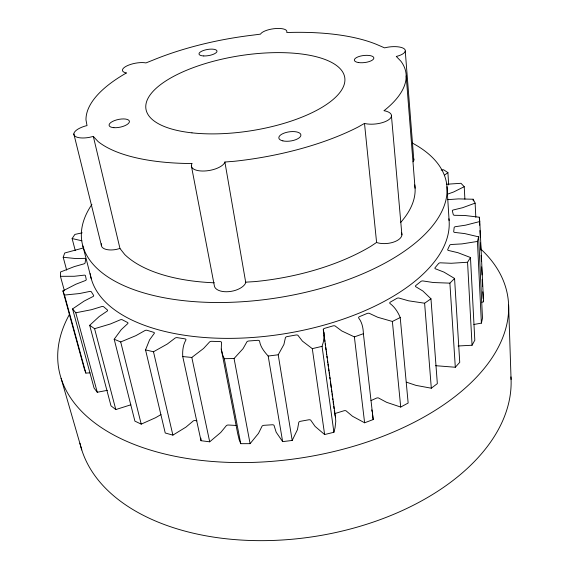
<?xml version="1.0" encoding="UTF-8"?>
<svg xmlns="http://www.w3.org/2000/svg" width="569" height="569" viewBox="0 0 569 569"><rect width="100%" height="100%" fill="white"/><g stroke="black" fill="none" stroke-linecap="round" stroke-linejoin="round"><path stroke-width="0.85" d="M64.397 290.795L60.435 276.321L60.492 272.018L74.219 266.633L83.266 264.059A1.799 0.861 -14.2 0 0 85.108 262.871L85.677 259.037A1.785 0.846 -14.1 0 0 84.127 258.376L75.549 258.539L63.202 257.28L64.71 252.999L83.735 247.856M224.89 162.023L224.805 162.45A17.141 7.319 -10.1 0 1 204.378 171.006A17.141 7.319 -10.1 0 1 191.874 163.801L192.13 163.474L190.188 163.516A161.802 61.281 -9 0 1 98.103 141.567L93.33 136.425L89.262 137.378A15.825 6.031 -12.2 0 1 73.956 134.796A15.825 6.031 -12.2 0 1 85.499 125.962L87.021 125.607L85.983 119.881A161.802 61.281 -9 0 1 125.372 73.557L126.538 72.939L126.09 72.882A13.869 4.751 -10.8 0 1 126.716 65.983A13.869 4.751 -10.8 0 1 145.948 62.924L152.343 60.385A161.802 61.281 -9 0 1 252.992 35.114L260.51 34.133A13.428 4.495 -8.4 0 1 275.965 28.521A13.428 4.495 -8.4 0 1 286.669 32.362L288.078 32.483A161.802 61.281 -9 0 1 376.465 44.361L384.587 47.867A14.694 5.263 -6.2 0 1 403.954 48.614A14.694 5.263 -6.2 0 1 396.87 56.31L396.287 56.431L400.939 61.267A161.802 61.281 -9 0 1 384.978 109.952L383.947 110.692A16.615 6.778 -6.3 0 1 388.741 119.725A16.615 6.778 -6.3 0 1 365.718 123.715L364.501 123.388L358.228 126.965A161.802 61.281 -9 0 1 234.449 161.269L224.89 162.023L245.758 282.644A16.103 8.407 -10.4 0 1 228.823 291.648A16.103 8.407 -10.4 0 1 214.278 285.389L191.362 165.792M473.842 324.486L481.388 323.128L482.484 318.213L478.614 236.846L464.766 233.589L455.413 232.493A1.878 0.932 -3.5 0 1 453.706 231.562L454.162 227.572A1.871 0.925 -3.5 0 1 456.068 226.59L465.584 225.175L479.781 221.533L479.318 217.223L464.759 215.473L455.278 215.31A1.828 0.882 -3.6 0 1 453.287 214.605L452.341 210.907A1.821 0.875 -3.7 0 1 453.856 209.833L462.625 207.706L475.129 203.126L473.18 199.228L458.45 198.894L449.154 199.563A1.778 0.839 -3.9 0 1 447.433 199.442M60.435 276.321L74.311 276.271L83.536 275.232A1.835 0.896 -14.4 0 1 85.457 275.702L86.253 279.464A1.849 0.903 -14.5 0 1 84.703 280.809L75.855 284.237L62.939 290.887L64.475 295.062L79.511 293.547L89.105 291.57A1.885 0.939 -14.6 0 1 91.353 291.826L93.6 295.375A1.899 0.953 -14.6 0 1 92.42 296.833L84.12 301.086L72.576 308.91L75.784 312.786L91.517 309.692L101.14 306.748A1.935 0.989 -14.5 0 1 103.65 306.755L107.377 309.934A1.942 1.003 -14.5 0 1 106.645 311.471L99.269 316.471L89.689 325.304L94.589 328.697L110.4 323.974L119.661 320.084A1.977 1.038 -14.2 0 1 122.363 319.814L127.52 322.474A1.984 1.053 -14.1 0 1 127.3 324.031L121.233 329.657L114.184 339.238L120.699 341.955L135.906 335.646L144.37 330.881A2.013 1.088 -13.7 0 1 147.151 330.326L153.616 332.303A2.02 1.095 -13.5 0 1 153.95 333.825L149.547 339.899L145.543 349.892L153.488 351.77L167.343 344.003L174.569 338.498A2.041 1.131 -12.8 0 1 177.308 337.659L184.854 338.832A2.041 1.138 -12.6 0 1 185.764 340.248C182.99 345.163 182.393 351.002 182.749 356.557L191.817 357.453L203.567 348.47L209.15 342.417A2.063 1.159 -11.7 0 1 211.718 341.315L220.047 341.592A2.063 1.166 -11.4 0 1 221.505 342.837L221.256 349.103L237.664 433.457L239.136 439.609L240.751 443.685L250.097 443.664L258.482 433.372L261.811 426.679A1.977 1.259 -10.6 0 1 263.945 425.313L272.288 424.773A1.977 1.259 -10.2 0 1 274.18 425.882L276.193 432.241L282.644 441.622L292.196 440.456L297.459 429.631L298.704 422.867A1.977 1.266 -8.8 0 1 300.446 421.302L308.747 419.794A1.977 1.266 -8.4 0 1 311.03 420.626L315.105 426.416L324.629 434.538L333.911 432.276L335.034 427.845L335.774 421.401L335.468 417.091L323.334 329.913A2.07 1.181 -7.4 0 1 324.671 328.313L332.957 325.909A2.07 1.174 -7.1 0 1 335.625 326.357L341.77 330.952L354.38 336.898L363.392 333.704C363.221 328.299 362.197 322.609 358.826 318.227A2.056 1.159 -6.1 0 1 359.608 316.592L367.076 313.483A2.056 1.152 -5.8 0 1 369.907 313.619L377.688 317.253L392.375 321.457L400.22 317.545C398.03 312.239 394.85 307.153 390.22 303.661A2.034 1.124 -5 0 1 390.412 302.061L396.749 298.412A2.027 1.117 -4.8 0 1 399.609 298.248L408.613 300.823L424.616 303.213L430.968 298.796L422.909 291.036L416.224 286.982A2.006 1.081 -4.2 0 1 415.854 285.482L420.832 281.484A1.999 1.074 -4.1 0 1 423.592 281.05L433.358 282.53L449.894 283.142L454.567 278.461L443.962 272.11L435.989 269.023A1.97 1.031 -3.7 0 1 435.1 267.679L438.585 263.518A1.956 1.024 -3.6 0 1 441.139 262.85L451.217 263.276L467.562 262.252L470.471 257.508L457.931 252.693L449.069 250.609A1.927 0.982 -3.5 0 1 447.732 249.457L449.681 245.31A1.913 0.974 -3.4 0 1 451.942 244.457L461.921 243.909L477.441 241.448L478.614 236.846M333.911 432.276L322.061 346.357L323.306 342.161L324.174 336.073L323.91 332.019M458.116 345.988L472.057 345.241L474.809 340.219L470.471 257.508M292.196 440.456L278.213 354.779L283.91 344.48L285.332 338.086A2.077 1.188 -8.9 0 1 287.181 336.585L295.901 335.02A2.077 1.188 -8.5 0 1 298.27 335.767L302.445 341.151L312.296 348.648L322.061 346.357M75.236 250.452L72.121 238.553L74.909 234.414L82.185 232.835M435.626 365.689L455.307 367.254L459.738 362.339L454.567 278.461M221.256 349.103L222.664 354.878L224.271 358.698L234.065 358.52L243.041 348.669L246.654 342.31A2.07 1.181 -10.4 0 1 248.916 340.98L257.65 340.326A2.077 1.188 -10 0 1 259.606 341.343C260.517 347.097 264.393 351.834 268.184 356.045L282.644 441.622M182.749 356.557L201.006 440.705L209.698 441.814L220.736 432.483L225.943 426.145A1.963 1.238 -12.3 0 1 228.375 425.022L236.348 425.463M406.501 382.212A1.935 1.188 -4 0 1 407.368 382.482L415.996 385.384L431.309 388.207L437.341 383.62L430.968 298.796M444.766 174.968L447.917 172.599L443.571 169.754L441.16 170.053M401.536 232.863A15.64 7.817 -5.5 0 1 395.199 241.505A15.64 7.817 -5.5 0 1 377.745 242.856L376.593 242.43L370.753 246.341A152.99 71.331 -9 0 1 254.827 281.605L245.822 282.16M160.984 414.581L155.636 417.682L141.219 424.133L134.903 421.124L114.184 339.238M145.543 349.892L165.238 432.995L172.891 435.129L185.963 427.113L192.749 421.387A1.949 1.202 -13.6 0 1 195.345 420.541L196.959 420.847M446.53 184.249L460.982 183.303L464.226 186.703L453.671 191.966L447.298 194.242M370.931 400.604L376.45 398.136A1.956 1.223 -5.2 0 1 379.16 398.328L386.636 402.333L400.711 407.055L408.151 403.037L400.22 317.545M334.828 414.196A1.97 1.259 -7.1 0 1 336.137 413.165L344.017 410.754A1.97 1.252 -6.7 0 1 346.571 411.273L352.51 416.266L364.622 422.795L373.179 419.559L372.411 412.952M130.849 404.801L115.799 409.559L110.998 405.853L89.689 325.304M481.993 302.246L483.522 301.776L479.781 221.533M214.3 282.757L213.076 282.75A152.99 71.331 -9 0 1 124.767 254.563L119.974 248.489L116.147 249.457A14.943 7.013 -13.1 0 1 101.502 243.703M107.42 390.32L97.271 392.254L94.07 388.058L72.576 308.91M268.184 356.045L278.213 354.779M62.939 290.887L84.24 368.605L85.848 373.1L89.973 372.851M81.872 240.794L72.121 238.553M61.096 378.321L81.772 449.923M64.475 295.062L85.848 373.1M75.784 312.786L97.271 392.254M63.202 257.28L66.658 270.104M334.878 414.844L335.468 417.091M94.589 328.697L115.799 409.559M82.839 245.922L91.282 278.774M120.699 341.955L141.219 424.133M73.842 133.943L101.289 244.983M93.33 136.425L119.974 248.489M153.488 351.77L172.891 435.129M371.763 409.872L372.09 411.408M191.817 357.453L209.698 441.814M224.271 358.698L240.751 443.685M234.065 358.52L250.097 443.664M312.296 348.648L324.629 434.538M323.334 329.913L323.811 333.42M324.046 335.169L324.401 337.794M324.643 339.551L324.878 341.3M325.233 343.925L325.475 345.675M325.71 347.431L326.073 350.056M326.307 351.806L326.663 354.43M326.905 356.187L327.139 357.937M327.502 360.561L327.737 362.311M327.972 364.06L328.334 366.692M328.569 368.442L328.925 371.066M329.167 372.816L329.522 375.448M329.764 377.197L329.999 378.947M330.354 381.571L331.186 387.702M331.428 389.452L331.784 392.084M332.026 393.833L332.381 396.458M332.616 398.208L332.858 399.964M333.093 401.714L333.448 404.339M333.69 406.088L334.046 408.72M334.288 410.469L334.643 413.094M354.38 336.898L364.622 422.795M363.392 333.704L373.179 419.559M483.209 298.675L482.804 291.797M483.366 300.226L483.522 301.776M364.501 123.388L376.593 242.43M392.375 321.457L400.711 407.055M391.465 116.04L401.906 234.883M424.616 303.213L431.309 388.207M406.181 75.933L415.121 189.029A152.99 71.331 -9 0 1 400.654 222.451M405.263 51.132L413.819 160.138M449.894 283.142L455.307 367.254M446.978 186.696L449.097 220.495M447.917 172.599L448.678 184.932M464.226 186.703L464.894 199.136M467.562 262.252L472.057 345.241M200.871 438.144L201.006 440.705M475.129 203.126L475.819 217.28M473.18 199.228L473.273 200.992M477.441 241.448L481.388 323.128M479.318 217.223L479.688 225.21M479.937 230.537L480.272 237.643M480.521 242.97L480.855 250.068M481.104 255.396L481.388 261.612M481.637 266.939L482.014 274.934M482.22 279.372L482.555 286.47M508.615 305.133L511.069 379.495M510.941 376.898A218.29 134.341 -9 0 1 313.981 536.574A218.29 134.341 -9 0 1 79.952 443.215M413.613 158.545A13.926 6.159 -5.5 0 1 413.087 161.781M414.758 184.918A152.99 71.331 -9 0 1 415.086 188.204M412.411 143.096A184.662 86.381 -9 0 1 290.133 295.596A184.662 86.381 -9 0 1 91.915 204.413M448.92 218.745A181.475 89.618 -9 0 1 281.534 334.231A181.475 89.618 -9 0 1 90.172 273.618M480.713 248.987A227.408 127.079 -9 0 1 303.576 457.568A227.408 127.079 -9 0 1 69.283 314.7M191.966 132.847A100.635 37.931 -9 0 0 344.828 81.403A100.635 37.931 -9 0 0 199.235 65.52A100.635 37.931 -9 0 0 191.966 132.847M282.878 140.877A11.138 4.637 -8.2 0 0 300.766 135.884A11.138 4.637 -8.2 0 0 285.937 132.52A11.138 4.637 -8.2 0 0 282.878 140.877M113.864 127.676A10.363 3.955 -11.6 0 0 129.426 121.688A10.363 3.955 -11.6 0 0 114.454 120.607A10.363 3.955 -11.6 0 0 113.864 127.676M358.356 62.526A9.829 3.563 -6.7 0 0 373.805 58.422A9.829 3.563 -6.7 0 0 360.099 56.182A9.829 3.563 -6.7 0 0 358.356 62.526M203.759 55.954A9.132 3.122 -9.5 0 0 217.009 51.096A9.132 3.122 -9.5 0 0 203.204 50.57A9.132 3.122 -9.5 0 0 203.759 55.954"/></g></svg>
